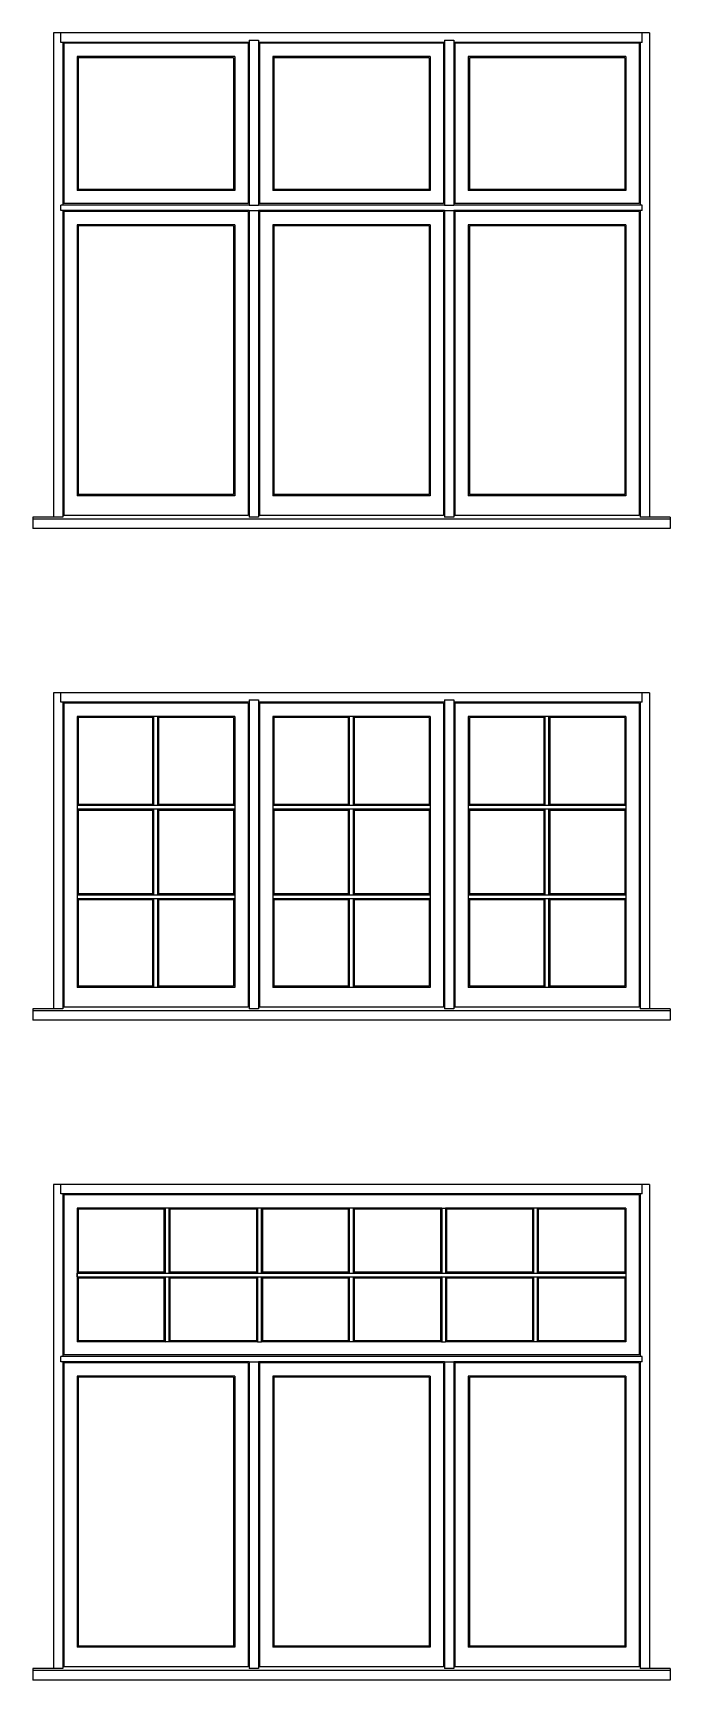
# Model space of a CAD drawing. Header units: inches. Extents: x 1985 to 11287, y 379 to 3234.
# Drawn here: x 9246.4 to 9339.7, y 1658.4 to 1899.4 of the extents above; entities that cross this region are included whole.
import ezdxf

# ---------------------------------------------------------------- set-up
doc = ezdxf.new("R2010")
doc.units = ezdxf.units.IN
doc.header["$MEASUREMENT"] = 0
doc.layers.add('elevation 99', color=7, linetype='CONTINUOUS')

msp = doc.modelspace()

# ---------------------------------------------------------------- linework, layer by layer
at = {"layer": 'elevation 99'}
for p, q in [((9249.411305, 1899.389656), (9249.411305, 1874.200051)), ((9279.411287, 1899.389656), (9249.411305, 1899.389656)), ((9250.473805, 1898.014655), (9250.473805, 1899.389656)), ((9308.036268, 1899.389656), (9278.036287, 1899.389656)), ((9336.66125, 1899.389656), (9306.661268, 1899.389656)), ((9335.59875, 1898.014655), (9335.59875, 1899.389656)), ((9336.66125, 1899.389656), (9336.66125, 1874.200051)), ((9278.036287, 1898.014655), (9250.473805, 1898.014655)), ((9250.786305, 1898.014655), (9250.786305, 1874.200051)), ((9250.929711, 1897.870969), (9250.929711, 1874.450518)), ((9277.892601, 1897.870969), (9250.929711, 1897.870969)), ((9277.892601, 1897.870969), (9277.892601, 1874.450518)), ((9278.036287, 1898.327155), (9278.036287, 1874.200051)), ((9278.036287, 1898.327155), (9279.411287, 1898.327155)), ((9278.036287, 1898.014655), (9278.036287, 1874.200051)), ((9279.411287, 1898.327155), (9279.411287, 1874.200051)), ((9279.411287, 1898.014655), (9279.411287, 1874.200051)), ((9306.661268, 1898.014655), (9279.411287, 1898.014655)), ((9279.554693, 1897.870969), (9279.554693, 1874.450518)), ((9306.517583, 1897.870969), (9279.554693, 1897.870969)), ((9306.517583, 1897.870969), (9306.517583, 1874.450518)), ((9306.661268, 1898.327155), (9306.661268, 1874.200051)), ((9306.661268, 1898.327155), (9308.036268, 1898.327155)), ((9306.661268, 1898.014655), (9306.661268, 1874.200051)), ((9308.036268, 1898.327155), (9308.036268, 1874.200051)), ((9308.036268, 1898.014655), (9308.036268, 1874.200051)), ((9335.59875, 1898.014655), (9308.036268, 1898.014655)), ((9308.179675, 1897.870969), (9308.179675, 1874.450518)), ((9335.142564, 1897.870969), (9308.179675, 1897.870969)), ((9335.142564, 1897.870969), (9335.142564, 1874.450518)), ((9335.28625, 1898.014655), (9335.28625, 1874.200051)), ((9252.875591, 1895.925369), (9252.875591, 1876.33346)), ((9275.947001, 1895.925369), (9252.875591, 1895.925369)), ((9253.036305, 1895.764655), (9253.036305, 1876.494175)), ((9275.786287, 1895.764655), (9253.036305, 1895.764655)), ((9275.786287, 1895.764655), (9275.786287, 1876.494175)), ((9275.947001, 1895.925369), (9275.947001, 1876.33346)), ((9281.500572, 1895.925369), (9281.500572, 1876.33346)), ((9304.571983, 1895.925369), (9281.500572, 1895.925369)), ((9281.661287, 1895.764655), (9281.661287, 1876.494175)), ((9304.411268, 1895.764655), (9281.661287, 1895.764655)), ((9304.411268, 1895.764655), (9304.411268, 1876.494175)), ((9304.571983, 1895.925369), (9304.571983, 1876.33346)), ((9310.125554, 1895.925369), (9310.125554, 1876.33346)), ((9333.196964, 1895.925369), (9310.125554, 1895.925369)), ((9310.286268, 1895.764655), (9310.286268, 1876.494175)), ((9333.03625, 1895.764655), (9310.286268, 1895.764655)), ((9333.03625, 1895.764655), (9333.03625, 1876.494175)), ((9333.196964, 1895.925369), (9333.196964, 1876.33346)), ((9275.947001, 1876.33346), (9252.875591, 1876.33346)), ((9275.786287, 1876.494175), (9253.036305, 1876.494175)), ((9304.571983, 1876.33346), (9281.500572, 1876.33346)), ((9304.411268, 1876.494175), (9281.661287, 1876.494175)), ((9333.196964, 1876.33346), (9310.125554, 1876.33346)), ((9333.03625, 1876.494175), (9310.286268, 1876.494175)), ((9249.411305, 1874.200051), (9249.411305, 1828.543744)), ((9278.036287, 1874.200051), (9250.473805, 1874.200051)), ((9250.473805, 1873.41985), (9250.473805, 1874.200051)), ((9278.036287, 1873.41985), (9250.473805, 1873.41985)), ((9250.786305, 1873.41985), (9250.786305, 1828.543744)), ((9277.892601, 1874.450518), (9250.929711, 1874.450518)), ((9250.929711, 1873.276164), (9250.929711, 1828.794211)), ((9277.892601, 1873.276164), (9250.929711, 1873.276164)), ((9277.892601, 1873.276164), (9277.892601, 1828.794211)), ((9278.036287, 1874.200051), (9279.411287, 1874.200051)), ((9278.036287, 1873.41985), (9278.036287, 1828.543744)), ((9278.036287, 1873.41985), (9278.036287, 1828.543744)), ((9278.036287, 1873.41985), (9279.411287, 1873.41985)), ((9306.661268, 1874.200051), (9279.411287, 1874.200051)), ((9279.411287, 1873.41985), (9279.411287, 1828.543744)), ((9279.411287, 1873.41985), (9279.411287, 1828.543744)), ((9306.661268, 1873.41985), (9279.411287, 1873.41985)), ((9306.517583, 1874.450518), (9279.554693, 1874.450518)), ((9279.554693, 1873.276164), (9279.554693, 1828.794211)), ((9306.517583, 1873.276164), (9279.554693, 1873.276164)), ((9306.517583, 1873.276164), (9306.517583, 1828.794211)), ((9306.661268, 1874.200051), (9308.036268, 1874.200051)), ((9306.661268, 1873.41985), (9306.661268, 1828.543744)), ((9306.661268, 1873.41985), (9306.661268, 1828.543744)), ((9306.661268, 1873.41985), (9308.036268, 1873.41985)), ((9335.59875, 1874.200051), (9308.036268, 1874.200051)), ((9308.036268, 1873.41985), (9308.036268, 1828.543744)), ((9308.036268, 1873.41985), (9308.036268, 1828.543744)), ((9335.59875, 1873.41985), (9308.036268, 1873.41985)), ((9335.142564, 1874.450518), (9308.179675, 1874.450518)), ((9308.179675, 1873.276164), (9308.179675, 1828.794211)), ((9335.142564, 1873.276164), (9308.179675, 1873.276164)), ((9335.142564, 1873.276164), (9335.142564, 1828.794211)), ((9335.28625, 1873.41985), (9335.28625, 1828.543744)), ((9335.59875, 1873.41985), (9335.59875, 1874.200051)), ((9336.66125, 1874.200051), (9336.66125, 1828.543744)), ((9252.875591, 1871.330564), (9252.875591, 1831.677154)), ((9275.947001, 1871.330564), (9252.875591, 1871.330564)), ((9253.036305, 1871.16985), (9253.036305, 1831.837868)), ((9275.786287, 1871.16985), (9253.036305, 1871.16985)), ((9275.786287, 1871.16985), (9275.786287, 1831.837868)), ((9275.947001, 1871.330564), (9275.947001, 1831.677154)), ((9281.500572, 1871.330564), (9281.500572, 1831.677154)), ((9304.571983, 1871.330564), (9281.500572, 1871.330564)), ((9281.661287, 1871.16985), (9281.661287, 1831.837868)), ((9304.411268, 1871.16985), (9281.661287, 1871.16985)), ((9304.411268, 1871.16985), (9304.411268, 1831.837868)), ((9304.571983, 1871.330564), (9304.571983, 1831.677154)), ((9310.125554, 1871.330564), (9310.125554, 1831.677154)), ((9333.196964, 1871.330564), (9310.125554, 1871.330564)), ((9310.286268, 1871.16985), (9310.286268, 1831.837868)), ((9333.03625, 1871.16985), (9310.286268, 1871.16985)), ((9333.03625, 1871.16985), (9333.03625, 1831.837868)), ((9333.196964, 1871.330564), (9333.196964, 1831.677154)), ((9275.947001, 1831.677154), (9252.875591, 1831.677154)), ((9275.786287, 1831.837868), (9253.036305, 1831.837868)), ((9304.571983, 1831.677154), (9281.500572, 1831.677154)), ((9304.411268, 1831.837868), (9281.661287, 1831.837868)), ((9333.196964, 1831.677154), (9310.125554, 1831.677154)), ((9333.03625, 1831.837868), (9310.286268, 1831.837868)), ((9250.786305, 1828.543744), (9246.411305, 1828.543744)), ((9246.411305, 1828.543744), (9246.411305, 1826.861002)), ((9282.411287, 1828.257213), (9246.411305, 1828.257213)), ((9282.411287, 1826.861002), (9246.411305, 1826.861002)), ((9277.892601, 1828.794211), (9250.929711, 1828.794211)), ((9311.036268, 1828.257213), (9275.036287, 1828.257213)), ((9311.036268, 1826.861002), (9275.036287, 1826.861002)), ((9279.411287, 1828.543744), (9278.036287, 1828.543744)), ((9306.517583, 1828.794211), (9279.554693, 1828.794211)), ((9339.66125, 1828.257213), (9303.661268, 1828.257213)), ((9339.66125, 1826.861002), (9303.661268, 1826.861002)), ((9308.036268, 1828.543744), (9306.661268, 1828.543744)), ((9335.142564, 1828.794211), (9308.179675, 1828.794211)), ((9339.66125, 1828.543744), (9335.28625, 1828.543744)), ((9339.66125, 1828.543744), (9339.66125, 1826.861002)), ((9249.411305, 1802.861002), (9249.411305, 1756.609896)), ((9279.411287, 1802.861002), (9249.411305, 1802.861002)), ((9250.473805, 1801.486002), (9250.473805, 1802.861002)), ((9308.036268, 1802.861002), (9278.036287, 1802.861002)), ((9336.66125, 1802.861002), (9306.661268, 1802.861002)), ((9335.59875, 1801.486002), (9335.59875, 1802.861002)), ((9336.66125, 1802.861002), (9336.66125, 1756.609896)), ((9250.786305, 1801.486002), (9250.473805, 1801.486002)), ((9250.786305, 1801.486002), (9250.786305, 1756.609896)), ((9278.036287, 1801.486002), (9250.786305, 1801.486002)), ((9250.929711, 1801.342316), (9250.929711, 1756.860363)), ((9277.892601, 1801.342316), (9250.929711, 1801.342316)), ((9277.892601, 1801.342316), (9277.892601, 1756.860363)), ((9278.036287, 1801.798502), (9278.036287, 1756.609896)), ((9278.036287, 1801.798502), (9279.411287, 1801.798502)), ((9278.036287, 1801.486002), (9278.036287, 1756.609896)), ((9279.411287, 1801.798502), (9279.411287, 1756.609896)), ((9279.411287, 1801.486002), (9279.411287, 1756.609896)), ((9306.661268, 1801.486002), (9279.411287, 1801.486002)), ((9279.554693, 1801.342316), (9279.554693, 1756.860363)), ((9306.517583, 1801.342316), (9279.554693, 1801.342316)), ((9306.517583, 1801.342316), (9306.517583, 1756.860363)), ((9306.661268, 1801.798502), (9306.661268, 1756.609896)), ((9306.661268, 1801.798502), (9308.036268, 1801.798502)), ((9306.661268, 1801.486002), (9306.661268, 1756.609896)), ((9308.036268, 1801.798502), (9308.036268, 1756.609896)), ((9308.036268, 1801.486002), (9308.036268, 1756.609896)), ((9335.59875, 1801.486002), (9308.036268, 1801.486002)), ((9308.179675, 1801.342316), (9308.179675, 1756.860363)), ((9335.142564, 1801.342316), (9308.179675, 1801.342316)), ((9335.142564, 1801.342316), (9335.142564, 1756.860363)), ((9335.28625, 1801.486002), (9335.28625, 1756.609896)), ((9252.875591, 1799.396716), (9252.875591, 1759.743305)), ((9275.947001, 1799.396716), (9252.875591, 1799.396716)), ((9253.036305, 1799.236002), (9253.036305, 1786.567873)), ((9263.968764, 1799.236002), (9253.036305, 1799.236002)), ((9263.968764, 1799.236002), (9264.129478, 1799.396716)), ((9263.968764, 1786.567873), (9263.968764, 1799.236002)), ((9264.129478, 1786.407159), (9264.129478, 1799.396716)), ((9264.683049, 1799.396716), (9264.843764, 1799.236002)), ((9264.683049, 1786.407159), (9264.683049, 1799.396716)), ((9275.786287, 1799.236002), (9264.843764, 1799.236002)), ((9264.843764, 1786.567873), (9264.843764, 1799.236002)), ((9275.786287, 1799.236002), (9275.786287, 1786.567873)), ((9275.947001, 1799.396716), (9275.947001, 1759.743305)), ((9281.500572, 1799.396716), (9281.500572, 1759.743305)), ((9304.571983, 1799.396716), (9281.500572, 1799.396716)), ((9281.661287, 1799.236002), (9281.661287, 1786.567873)), ((9292.593745, 1799.236002), (9281.661287, 1799.236002)), ((9292.593745, 1799.236002), (9292.75446, 1799.396716)), ((9292.593745, 1786.567873), (9292.593745, 1799.236002)), ((9292.75446, 1786.407159), (9292.75446, 1799.396716)), ((9293.308031, 1799.396716), (9293.468745, 1799.236002)), ((9293.308031, 1786.407159), (9293.308031, 1799.396716)), ((9304.411268, 1799.236002), (9293.468745, 1799.236002)), ((9293.468745, 1786.567873), (9293.468745, 1799.236002)), ((9304.411268, 1799.236002), (9304.411268, 1786.567873)), ((9304.571983, 1799.396716), (9304.571983, 1759.743305)), ((9310.125554, 1799.396716), (9310.125554, 1759.743305)), ((9333.196964, 1799.396716), (9310.125554, 1799.396716)), ((9310.286268, 1799.236002), (9310.286268, 1786.567873)), ((9321.218727, 1799.236002), (9310.286268, 1799.236002)), ((9321.218727, 1799.236002), (9321.379441, 1799.396716)), ((9321.218727, 1786.567873), (9321.218727, 1799.236002)), ((9321.379441, 1786.407159), (9321.379441, 1799.396716)), ((9321.933013, 1799.396716), (9322.093727, 1799.236002)), ((9321.933013, 1786.407159), (9321.933013, 1799.396716)), ((9333.03625, 1799.236002), (9322.093727, 1799.236002)), ((9322.093727, 1786.567873), (9322.093727, 1799.236002)), ((9333.03625, 1799.236002), (9333.03625, 1786.567873)), ((9333.196964, 1799.396716), (9333.196964, 1759.743305)), ((9253.036305, 1786.567873), (9252.875591, 1786.407159)), ((9252.875591, 1786.407159), (9264.129478, 1786.407159)), ((9252.875591, 1785.853587), (9264.129478, 1785.853587)), ((9252.875591, 1785.853587), (9253.036305, 1785.692873)), ((9253.036305, 1786.567873), (9263.968764, 1786.567873)), ((9263.968764, 1786.567873), (9264.129478, 1786.407159)), ((9263.968764, 1785.692873), (9264.129478, 1785.853587)), ((9264.129478, 1786.407159), (9264.683049, 1786.407159)), ((9264.129478, 1785.853587), (9264.683049, 1785.853587)), ((9264.129478, 1773.296498), (9264.129478, 1785.853587)), ((9264.843764, 1786.567873), (9264.683049, 1786.407159)), ((9264.683049, 1786.407159), (9275.947001, 1786.407159)), ((9264.683049, 1785.853587), (9275.947001, 1785.853587)), ((9264.843764, 1785.692873), (9264.683049, 1785.853587)), ((9264.683049, 1773.296498), (9264.683049, 1785.853587)), ((9264.843764, 1786.567873), (9275.786287, 1786.567873)), ((9275.786287, 1786.567873), (9275.947001, 1786.407159)), ((9275.947001, 1785.853587), (9275.786287, 1785.692873)), ((9281.661287, 1786.567873), (9281.500572, 1786.407159)), ((9281.500572, 1786.407159), (9292.75446, 1786.407159)), ((9281.500572, 1785.853587), (9292.75446, 1785.853587)), ((9281.500572, 1785.853587), (9281.661287, 1785.692873)), ((9281.661287, 1786.567873), (9292.593745, 1786.567873)), ((9292.593745, 1786.567873), (9292.75446, 1786.407159)), ((9292.593745, 1785.692873), (9292.75446, 1785.853587)), ((9292.75446, 1786.407159), (9293.308031, 1786.407159)), ((9292.75446, 1785.853587), (9293.308031, 1785.853587)), ((9292.75446, 1773.296498), (9292.75446, 1785.853587)), ((9293.468745, 1786.567873), (9293.308031, 1786.407159)), ((9293.308031, 1786.407159), (9304.571983, 1786.407159)), ((9293.308031, 1785.853587), (9304.571983, 1785.853587)), ((9293.468745, 1785.692873), (9293.308031, 1785.853587)), ((9293.308031, 1773.296498), (9293.308031, 1785.853587)), ((9293.468745, 1786.567873), (9304.411268, 1786.567873)), ((9304.411268, 1786.567873), (9304.571983, 1786.407159)), ((9304.571983, 1785.853587), (9304.411268, 1785.692873)), ((9310.286268, 1786.567873), (9310.125554, 1786.407159)), ((9310.125554, 1786.407159), (9321.379441, 1786.407159)), ((9310.125554, 1785.853587), (9321.379441, 1785.853587)), ((9310.125554, 1785.853587), (9310.286268, 1785.692873)), ((9310.286268, 1786.567873), (9321.218727, 1786.567873)), ((9321.218727, 1786.567873), (9321.379441, 1786.407159)), ((9321.218727, 1785.692873), (9321.379441, 1785.853587)), ((9321.379441, 1786.407159), (9321.933013, 1786.407159)), ((9321.379441, 1785.853587), (9321.933013, 1785.853587)), ((9321.379441, 1773.296498), (9321.379441, 1785.853587)), ((9322.093727, 1786.567873), (9321.933013, 1786.407159)), ((9321.933013, 1786.407159), (9333.196964, 1786.407159)), ((9321.933013, 1785.853587), (9333.196964, 1785.853587)), ((9322.093727, 1785.692873), (9321.933013, 1785.853587)), ((9321.933013, 1773.296498), (9321.933013, 1785.853587)), ((9322.093727, 1786.567873), (9333.03625, 1786.567873)), ((9333.03625, 1786.567873), (9333.196964, 1786.407159)), ((9333.196964, 1785.853587), (9333.03625, 1785.692873)), ((9253.036305, 1785.692873), (9253.036305, 1773.457212)), ((9253.036305, 1785.692873), (9263.968764, 1785.692873)), ((9263.968764, 1773.457212), (9263.968764, 1785.692873)), ((9264.843764, 1773.457212), (9264.843764, 1785.692873)), ((9264.843764, 1785.692873), (9275.786287, 1785.692873)), ((9275.786287, 1785.692873), (9275.786287, 1773.457212)), ((9281.661287, 1785.692873), (9281.661287, 1773.457212)), ((9281.661287, 1785.692873), (9292.593745, 1785.692873)), ((9292.593745, 1773.457212), (9292.593745, 1785.692873)), ((9293.468745, 1773.457212), (9293.468745, 1785.692873)), ((9293.468745, 1785.692873), (9304.411268, 1785.692873)), ((9304.411268, 1785.692873), (9304.411268, 1773.457212)), ((9310.286268, 1785.692873), (9310.286268, 1773.457212)), ((9310.286268, 1785.692873), (9321.218727, 1785.692873)), ((9321.218727, 1773.457212), (9321.218727, 1785.692873)), ((9322.093727, 1773.457212), (9322.093727, 1785.692873)), ((9322.093727, 1785.692873), (9333.03625, 1785.692873)), ((9333.03625, 1785.692873), (9333.03625, 1773.457212)), ((9253.036305, 1773.457212), (9252.875591, 1773.296498)), ((9252.875591, 1773.296498), (9264.129478, 1773.296498)), ((9252.875591, 1772.742927), (9264.129478, 1772.742927)), ((9252.875591, 1772.742927), (9253.036305, 1772.582212)), ((9253.036305, 1773.457212), (9263.968764, 1773.457212)), ((9253.036305, 1772.582212), (9253.036305, 1759.90402)), ((9253.036305, 1772.582212), (9263.968764, 1772.582212)), ((9263.968764, 1773.457212), (9264.129478, 1773.296498)), ((9263.968764, 1772.582212), (9264.129478, 1772.742927)), ((9263.968764, 1759.90402), (9263.968764, 1772.582212)), ((9264.129478, 1773.296498), (9264.683049, 1773.296498)), ((9264.129478, 1759.743305), (9264.129478, 1772.742927)), ((9264.129478, 1772.742927), (9264.683049, 1772.742927)), ((9264.843764, 1773.457212), (9264.683049, 1773.296498)), ((9264.683049, 1773.296498), (9275.947001, 1773.296498)), ((9264.683049, 1759.743305), (9264.683049, 1772.742927)), ((9264.683049, 1772.742927), (9275.947001, 1772.742927)), ((9264.843764, 1772.582212), (9264.683049, 1772.742927)), ((9264.843764, 1773.457212), (9275.786287, 1773.457212)), ((9264.843764, 1759.90402), (9264.843764, 1772.582212)), ((9264.843764, 1772.582212), (9275.786287, 1772.582212)), ((9275.786287, 1773.457212), (9275.947001, 1773.296498)), ((9275.947001, 1772.742927), (9275.786287, 1772.582212)), ((9275.786287, 1772.582212), (9275.786287, 1759.90402)), ((9281.661287, 1773.457212), (9281.500572, 1773.296498)), ((9281.500572, 1773.296498), (9292.75446, 1773.296498)), ((9281.500572, 1772.742927), (9292.75446, 1772.742927)), ((9281.500572, 1772.742927), (9281.661287, 1772.582212)), ((9281.661287, 1773.457212), (9292.593745, 1773.457212)), ((9281.661287, 1772.582212), (9281.661287, 1759.90402)), ((9281.661287, 1772.582212), (9292.593745, 1772.582212)), ((9292.593745, 1773.457212), (9292.75446, 1773.296498)), ((9292.593745, 1772.582212), (9292.75446, 1772.742927)), ((9292.593745, 1759.90402), (9292.593745, 1772.582212)), ((9292.75446, 1773.296498), (9293.308031, 1773.296498)), ((9292.75446, 1759.743305), (9292.75446, 1772.742927)), ((9292.75446, 1772.742927), (9293.308031, 1772.742927)), ((9293.468745, 1773.457212), (9293.308031, 1773.296498)), ((9293.308031, 1773.296498), (9304.571983, 1773.296498)), ((9293.308031, 1759.743305), (9293.308031, 1772.742927)), ((9293.308031, 1772.742927), (9304.571983, 1772.742927)), ((9293.468745, 1772.582212), (9293.308031, 1772.742927)), ((9293.468745, 1773.457212), (9304.411268, 1773.457212)), ((9293.468745, 1759.90402), (9293.468745, 1772.582212)), ((9293.468745, 1772.582212), (9304.411268, 1772.582212)), ((9304.411268, 1773.457212), (9304.571983, 1773.296498)), ((9304.571983, 1772.742927), (9304.411268, 1772.582212)), ((9304.411268, 1772.582212), (9304.411268, 1759.90402)), ((9310.286268, 1773.457212), (9310.125554, 1773.296498)), ((9310.125554, 1773.296498), (9321.379441, 1773.296498)), ((9310.125554, 1772.742927), (9321.379441, 1772.742927)), ((9310.125554, 1772.742927), (9310.286268, 1772.582212)), ((9310.286268, 1773.457212), (9321.218727, 1773.457212)), ((9310.286268, 1772.582212), (9310.286268, 1759.90402)), ((9310.286268, 1772.582212), (9321.218727, 1772.582212)), ((9321.218727, 1773.457212), (9321.379441, 1773.296498)), ((9321.218727, 1772.582212), (9321.379441, 1772.742927)), ((9321.218727, 1759.90402), (9321.218727, 1772.582212)), ((9321.379441, 1773.296498), (9321.933013, 1773.296498)), ((9321.379441, 1759.743305), (9321.379441, 1772.742927)), ((9321.379441, 1772.742927), (9321.933013, 1772.742927)), ((9322.093727, 1773.457212), (9321.933013, 1773.296498)), ((9321.933013, 1773.296498), (9333.196964, 1773.296498)), ((9321.933013, 1759.743305), (9321.933013, 1772.742927)), ((9321.933013, 1772.742927), (9333.196964, 1772.742927)), ((9322.093727, 1772.582212), (9321.933013, 1772.742927)), ((9322.093727, 1773.457212), (9333.03625, 1773.457212)), ((9322.093727, 1759.90402), (9322.093727, 1772.582212)), ((9322.093727, 1772.582212), (9333.03625, 1772.582212)), ((9333.03625, 1773.457212), (9333.196964, 1773.296498)), ((9333.196964, 1772.742927), (9333.03625, 1772.582212)), ((9333.03625, 1772.582212), (9333.03625, 1759.90402)), ((9275.947001, 1759.743305), (9252.875591, 1759.743305)), ((9263.968764, 1759.90402), (9253.036305, 1759.90402)), ((9263.968764, 1759.90402), (9264.129478, 1759.743305)), ((9264.843764, 1759.90402), (9264.683049, 1759.743305)), ((9275.786287, 1759.90402), (9264.843764, 1759.90402)), ((9304.571983, 1759.743305), (9281.500572, 1759.743305)), ((9292.593745, 1759.90402), (9281.661287, 1759.90402)), ((9292.593745, 1759.90402), (9292.75446, 1759.743305)), ((9293.468745, 1759.90402), (9293.308031, 1759.743305)), ((9304.411268, 1759.90402), (9293.468745, 1759.90402)), ((9333.196964, 1759.743305), (9310.125554, 1759.743305)), ((9321.218727, 1759.90402), (9310.286268, 1759.90402)), ((9321.218727, 1759.90402), (9321.379441, 1759.743305)), ((9322.093727, 1759.90402), (9321.933013, 1759.743305)), ((9333.03625, 1759.90402), (9322.093727, 1759.90402)), ((9277.892601, 1756.860363), (9250.929711, 1756.860363)), ((9306.517583, 1756.860363), (9279.554693, 1756.860363)), ((9335.142564, 1756.860363), (9308.179675, 1756.860363)), ((9250.786305, 1756.609896), (9246.411305, 1756.609896)), ((9246.411305, 1756.609896), (9246.411305, 1754.927154)), ((9282.411287, 1756.323365), (9246.411305, 1756.323365)), ((9282.411287, 1754.927154), (9246.411305, 1754.927154)), ((9311.036268, 1756.323365), (9275.036287, 1756.323365)), ((9311.036268, 1754.927154), (9275.036287, 1754.927154)), ((9279.411287, 1756.609896), (9278.036287, 1756.609896)), ((9339.66125, 1756.323365), (9303.661268, 1756.323365)), ((9339.66125, 1754.927154), (9303.661268, 1754.927154)), ((9308.036268, 1756.609896), (9306.661268, 1756.609896)), ((9339.66125, 1756.609896), (9335.28625, 1756.609896)), ((9339.66125, 1756.609896), (9339.66125, 1754.927154)), ((9249.411305, 1730.927162), (9249.411305, 1705.737557)), ((9279.411287, 1730.927162), (9249.411305, 1730.927162)), ((9250.473805, 1729.552161), (9250.473805, 1730.927162)), ((9308.036268, 1730.927162), (9278.036287, 1730.927162)), ((9336.66125, 1730.927162), (9306.661268, 1730.927162)), ((9335.59875, 1729.552161), (9335.59875, 1730.927162)), ((9336.66125, 1730.927162), (9336.66125, 1705.737557)), ((9278.036287, 1729.552161), (9250.473805, 1729.552161)), ((9250.786305, 1729.552161), (9250.786305, 1705.737557)), ((9250.929711, 1729.408475), (9250.929711, 1705.988024)), ((9277.892601, 1729.408475), (9250.929711, 1729.408475)), ((9335.59875, 1729.552161), (9273.536287, 1729.552161)), ((9335.142564, 1729.408475), (9273.679693, 1729.408475)), ((9335.142564, 1729.408475), (9335.142564, 1705.988024)), ((9335.28625, 1729.552161), (9335.28625, 1705.737557)), ((9252.875591, 1727.462875), (9252.875591, 1707.870966)), ((9279.281001, 1727.462875), (9252.875591, 1727.462875)), ((9253.036305, 1727.302161), (9253.036305, 1718.104421)), ((9265.635764, 1727.302161), (9253.036305, 1727.302161)), ((9265.635764, 1727.302161), (9265.796478, 1727.462875)), ((9265.635764, 1718.104421), (9265.635764, 1727.302161)), ((9265.796478, 1717.943706), (9265.796478, 1727.462875)), ((9266.350049, 1727.462875), (9266.510764, 1727.302161)), ((9266.350049, 1717.943706), (9266.350049, 1727.462875)), ((9279.120287, 1727.302161), (9266.510764, 1727.302161)), ((9266.510764, 1718.104421), (9266.510764, 1727.302161)), ((9279.120287, 1727.302161), (9279.281001, 1727.462875)), ((9279.120287, 1727.302161), (9279.120287, 1718.104421)), ((9279.281001, 1727.462875), (9279.281001, 1717.943706)), ((9306.237983, 1727.462875), (9279.281001, 1727.462875)), ((9279.834572, 1727.462875), (9279.834572, 1717.943706)), ((9279.834572, 1727.462875), (9279.995287, 1727.302161)), ((9279.995287, 1727.302161), (9279.995287, 1718.104421)), ((9292.594745, 1727.302161), (9279.995287, 1727.302161)), ((9292.594745, 1727.302161), (9292.75546, 1727.462875)), ((9292.594745, 1718.104421), (9292.594745, 1727.302161)), ((9292.75546, 1717.943706), (9292.75546, 1727.462875)), ((9293.309031, 1727.462875), (9293.469745, 1727.302161)), ((9293.309031, 1717.943706), (9293.309031, 1727.462875)), ((9306.077268, 1727.302161), (9293.469745, 1727.302161)), ((9293.469745, 1718.104421), (9293.469745, 1727.302161)), ((9306.077268, 1727.302161), (9306.237983, 1727.462875)), ((9306.077268, 1727.302161), (9306.077268, 1718.104421)), ((9306.237983, 1727.462875), (9306.237983, 1717.943706)), ((9306.237983, 1727.462875), (9306.791554, 1727.462875)), ((9306.791554, 1727.462875), (9306.791554, 1717.943706)), ((9333.196964, 1727.462875), (9306.791554, 1727.462875)), ((9306.791554, 1727.462875), (9306.952268, 1727.302161)), ((9306.952268, 1727.302161), (9306.952268, 1718.104421)), ((9319.551727, 1727.302161), (9306.952268, 1727.302161)), ((9319.551727, 1727.302161), (9319.712441, 1727.462875)), ((9319.551727, 1718.104421), (9319.551727, 1727.302161)), ((9319.712441, 1717.943706), (9319.712441, 1727.462875)), ((9320.266013, 1727.462875), (9320.426727, 1727.302161)), ((9320.266013, 1717.943706), (9320.266013, 1727.462875)), ((9333.03625, 1727.302161), (9320.426727, 1727.302161)), ((9320.426727, 1718.104421), (9320.426727, 1727.302161)), ((9333.03625, 1727.302161), (9333.03625, 1718.104421)), ((9333.196964, 1727.462875), (9333.196964, 1707.870966)), ((9253.036305, 1718.104421), (9252.875591, 1717.943706)), ((9252.875591, 1717.943706), (9265.796478, 1717.943706)), ((9252.875591, 1717.390135), (9252.875591, 1717.943706)), ((9252.875591, 1717.390135), (9265.796478, 1717.390135)), ((9252.875591, 1717.390135), (9253.036305, 1717.229421)), ((9253.036305, 1718.104421), (9265.635764, 1718.104421)), ((9253.036305, 1717.229421), (9253.036305, 1708.031681)), ((9253.036305, 1717.229421), (9265.635764, 1717.229421)), ((9265.635764, 1718.104421), (9265.796478, 1717.943706)), ((9265.635764, 1717.229421), (9265.796478, 1717.390135)), ((9265.635764, 1708.031681), (9265.635764, 1717.229421)), ((9265.796478, 1717.943706), (9266.350049, 1717.943706)), ((9265.796478, 1707.870966), (9265.796478, 1717.390135)), ((9265.796478, 1717.390135), (9266.350049, 1717.390135)), ((9266.510764, 1718.104421), (9266.350049, 1717.943706)), ((9266.350049, 1717.943706), (9279.281001, 1717.943706)), ((9266.350049, 1707.870966), (9266.350049, 1717.390135)), ((9266.350049, 1717.390135), (9279.281001, 1717.390135)), ((9266.510764, 1717.229421), (9266.350049, 1717.390135)), ((9266.510764, 1718.104421), (9279.120287, 1718.104421)), ((9266.510764, 1708.031681), (9266.510764, 1717.229421)), ((9266.510764, 1717.229421), (9279.120287, 1717.229421)), ((9279.120287, 1718.104421), (9279.281001, 1717.943706)), ((9279.281001, 1717.390135), (9279.120287, 1717.229421)), ((9279.120287, 1717.229421), (9279.120287, 1708.031681)), ((9279.281001, 1717.943706), (9279.834572, 1717.943706)), ((9279.281001, 1717.390135), (9279.834572, 1717.390135)), ((9279.281001, 1717.390135), (9279.281001, 1707.870966)), ((9279.995287, 1718.104421), (9279.834572, 1717.943706)), ((9279.834572, 1717.943706), (9292.75546, 1717.943706)), ((9279.834572, 1717.390135), (9292.75546, 1717.390135)), ((9279.834572, 1717.390135), (9279.995287, 1717.229421)), ((9279.834572, 1717.390135), (9279.834572, 1707.870966)), ((9279.995287, 1718.104421), (9292.594745, 1718.104421)), ((9279.995287, 1717.229421), (9279.995287, 1708.031681)), ((9279.995287, 1717.229421), (9292.594745, 1717.229421)), ((9292.594745, 1718.104421), (9292.75546, 1717.943706)), ((9292.594745, 1717.229421), (9292.75546, 1717.390135)), ((9292.594745, 1708.031681), (9292.594745, 1717.229421)), ((9292.75546, 1717.943706), (9293.309031, 1717.943706)), ((9292.75546, 1707.870966), (9292.75546, 1717.390135)), ((9292.75546, 1717.390135), (9293.309031, 1717.390135)), ((9293.469745, 1718.104421), (9293.309031, 1717.943706)), ((9293.309031, 1717.943706), (9306.237983, 1717.943706)), ((9293.309031, 1707.870966), (9293.309031, 1717.390135)), ((9293.309031, 1717.390135), (9306.237983, 1717.390135)), ((9293.469745, 1717.229421), (9293.309031, 1717.390135)), ((9293.469745, 1718.104421), (9306.077268, 1718.104421)), ((9293.469745, 1708.031681), (9293.469745, 1717.229421)), ((9293.469745, 1717.229421), (9306.077268, 1717.229421)), ((9306.077268, 1718.104421), (9306.237983, 1717.943706)), ((9306.237983, 1717.390135), (9306.077268, 1717.229421)), ((9306.077268, 1717.229421), (9306.077268, 1708.031681)), ((9306.237983, 1717.943706), (9306.791554, 1717.943706)), ((9306.237983, 1717.390135), (9306.791554, 1717.390135)), ((9306.237983, 1717.390135), (9306.237983, 1707.870966)), ((9306.952268, 1718.104421), (9306.791554, 1717.943706)), ((9306.791554, 1717.943706), (9319.712441, 1717.943706)), ((9306.791554, 1717.390135), (9319.712441, 1717.390135)), ((9306.791554, 1717.390135), (9306.952268, 1717.229421)), ((9306.791554, 1717.390135), (9306.791554, 1707.870966)), ((9306.952268, 1718.104421), (9319.551727, 1718.104421)), ((9306.952268, 1717.229421), (9306.952268, 1708.031681)), ((9306.952268, 1717.229421), (9319.551727, 1717.229421)), ((9319.551727, 1718.104421), (9319.712441, 1717.943706)), ((9319.551727, 1717.229421), (9319.712441, 1717.390135)), ((9319.551727, 1708.031681), (9319.551727, 1717.229421)), ((9319.712441, 1717.943706), (9320.266013, 1717.943706)), ((9319.712441, 1707.870966), (9319.712441, 1717.390135)), ((9319.712441, 1717.390135), (9320.266013, 1717.390135)), ((9320.426727, 1718.104421), (9320.266013, 1717.943706)), ((9320.266013, 1717.943706), (9333.196964, 1717.943706)), ((9320.266013, 1707.870966), (9320.266013, 1717.390135)), ((9320.266013, 1717.390135), (9333.196964, 1717.390135)), ((9320.426727, 1717.229421), (9320.266013, 1717.390135)), ((9320.426727, 1718.104421), (9333.03625, 1718.104421)), ((9320.426727, 1708.031681), (9320.426727, 1717.229421)), ((9320.426727, 1717.229421), (9333.03625, 1717.229421)), ((9333.03625, 1718.104421), (9333.196964, 1717.943706)), ((9333.196964, 1717.390135), (9333.03625, 1717.229421)), ((9333.03625, 1717.229421), (9333.03625, 1708.031681)), ((9279.281001, 1707.870966), (9252.875591, 1707.870966)), ((9265.635764, 1708.031681), (9253.036305, 1708.031681)), ((9265.635764, 1708.031681), (9265.796478, 1707.870966)), ((9266.510764, 1708.031681), (9266.350049, 1707.870966)), ((9279.120287, 1708.031681), (9266.510764, 1708.031681)), ((9279.120287, 1708.031681), (9279.281001, 1707.870966)), ((9279.281001, 1707.870966), (9279.834572, 1707.870966)), ((9279.834572, 1707.870966), (9279.995287, 1708.031681)), ((9306.237983, 1707.870966), (9279.834572, 1707.870966)), ((9292.594745, 1708.031681), (9279.995287, 1708.031681)), ((9292.594745, 1708.031681), (9292.75546, 1707.870966)), ((9293.469745, 1708.031681), (9293.309031, 1707.870966)), ((9306.077268, 1708.031681), (9293.469745, 1708.031681)), ((9306.077268, 1708.031681), (9306.237983, 1707.870966)), ((9306.237983, 1707.870966), (9306.791554, 1707.870966)), ((9306.791554, 1707.870966), (9306.952268, 1708.031681)), ((9333.196964, 1707.870966), (9306.791554, 1707.870966)), ((9319.551727, 1708.031681), (9306.952268, 1708.031681)), ((9319.551727, 1708.031681), (9319.712441, 1707.870966)), ((9320.426727, 1708.031681), (9320.266013, 1707.870966)), ((9333.03625, 1708.031681), (9320.426727, 1708.031681)), ((9249.411305, 1705.737557), (9249.411305, 1660.081251)), ((9278.036287, 1705.737557), (9250.473805, 1705.737557)), ((9250.473805, 1704.957356), (9250.473805, 1705.737557)), ((9278.036287, 1704.957356), (9250.473805, 1704.957356)), ((9250.786305, 1704.957356), (9250.786305, 1660.081251)), ((9277.892601, 1705.988024), (9250.929711, 1705.988024)), ((9250.929711, 1704.81367), (9250.929711, 1660.331718)), ((9277.892601, 1704.81367), (9250.929711, 1704.81367)), ((9335.59875, 1705.737557), (9273.536287, 1705.737557)), ((9335.142564, 1705.988024), (9273.679693, 1705.988024)), ((9277.892601, 1704.81367), (9277.892601, 1660.331718)), ((9278.036287, 1704.957356), (9278.036287, 1660.081251)), ((9278.036287, 1704.957356), (9278.036287, 1660.081251)), ((9278.036287, 1704.957356), (9279.411287, 1704.957356)), ((9279.411287, 1704.957356), (9279.411287, 1660.081251)), ((9279.411287, 1704.957356), (9279.411287, 1660.081251)), ((9306.661268, 1704.957356), (9279.411287, 1704.957356)), ((9279.554693, 1704.81367), (9279.554693, 1660.331718)), ((9306.517583, 1704.81367), (9279.554693, 1704.81367)), ((9306.517583, 1704.81367), (9306.517583, 1660.331718)), ((9306.661268, 1704.957356), (9306.661268, 1660.081251)), ((9306.661268, 1704.957356), (9306.661268, 1660.081251)), ((9306.661268, 1704.957356), (9308.036268, 1704.957356)), ((9308.036268, 1704.957356), (9308.036268, 1660.081251)), ((9308.036268, 1704.957356), (9308.036268, 1660.081251)), ((9335.59875, 1704.957356), (9308.036268, 1704.957356)), ((9308.179675, 1704.81367), (9308.179675, 1660.331718)), ((9335.142564, 1704.81367), (9308.179675, 1704.81367)), ((9335.142564, 1704.81367), (9335.142564, 1660.331718)), ((9335.28625, 1704.957356), (9335.28625, 1660.081251)), ((9335.59875, 1704.957356), (9335.59875, 1705.737557)), ((9336.66125, 1705.737557), (9336.66125, 1660.081251)), ((9252.875591, 1702.86807), (9252.875591, 1663.21466)), ((9275.947001, 1702.86807), (9252.875591, 1702.86807)), ((9253.036305, 1702.707356), (9253.036305, 1663.375374)), ((9275.786287, 1702.707356), (9253.036305, 1702.707356)), ((9275.786287, 1702.707356), (9275.786287, 1663.375374)), ((9275.947001, 1702.86807), (9275.947001, 1663.21466)), ((9281.500572, 1702.86807), (9281.500572, 1663.21466)), ((9304.571983, 1702.86807), (9281.500572, 1702.86807)), ((9281.661287, 1702.707356), (9281.661287, 1663.375374)), ((9304.411268, 1702.707356), (9281.661287, 1702.707356)), ((9304.411268, 1702.707356), (9304.411268, 1663.375374)), ((9304.571983, 1702.86807), (9304.571983, 1663.21466)), ((9310.125554, 1702.86807), (9310.125554, 1663.21466)), ((9333.196964, 1702.86807), (9310.125554, 1702.86807)), ((9310.286268, 1702.707356), (9310.286268, 1663.375374)), ((9333.03625, 1702.707356), (9310.286268, 1702.707356)), ((9333.03625, 1702.707356), (9333.03625, 1663.375374)), ((9333.196964, 1702.86807), (9333.196964, 1663.21466)), ((9275.947001, 1663.21466), (9252.875591, 1663.21466)), ((9275.786287, 1663.375374), (9253.036305, 1663.375374)), ((9304.571983, 1663.21466), (9281.500572, 1663.21466)), ((9304.411268, 1663.375374), (9281.661287, 1663.375374)), ((9333.196964, 1663.21466), (9310.125554, 1663.21466)), ((9333.03625, 1663.375374), (9310.286268, 1663.375374)), ((9250.786305, 1660.081251), (9246.411305, 1660.081251)), ((9246.411305, 1660.081251), (9246.411305, 1658.398508)), ((9282.411287, 1659.794719), (9246.411305, 1659.794719)), ((9282.411287, 1658.398508), (9246.411305, 1658.398508)), ((9277.892601, 1660.331718), (9250.929711, 1660.331718)), ((9311.036268, 1659.794719), (9275.036287, 1659.794719)), ((9311.036268, 1658.398508), (9275.036287, 1658.398508)), ((9279.411287, 1660.081251), (9278.036287, 1660.081251)), ((9306.517583, 1660.331718), (9279.554693, 1660.331718)), ((9339.66125, 1659.794719), (9303.661268, 1659.794719)), ((9339.66125, 1658.398508), (9303.661268, 1658.398508)), ((9308.036268, 1660.081251), (9306.661268, 1660.081251)), ((9335.142564, 1660.331718), (9308.179675, 1660.331718)), ((9339.66125, 1660.081251), (9335.28625, 1660.081251)), ((9339.66125, 1660.081251), (9339.66125, 1658.398508))]:
    msp.add_line(p, q, dxfattribs=at)

doc.saveas('drawing.dxf')
